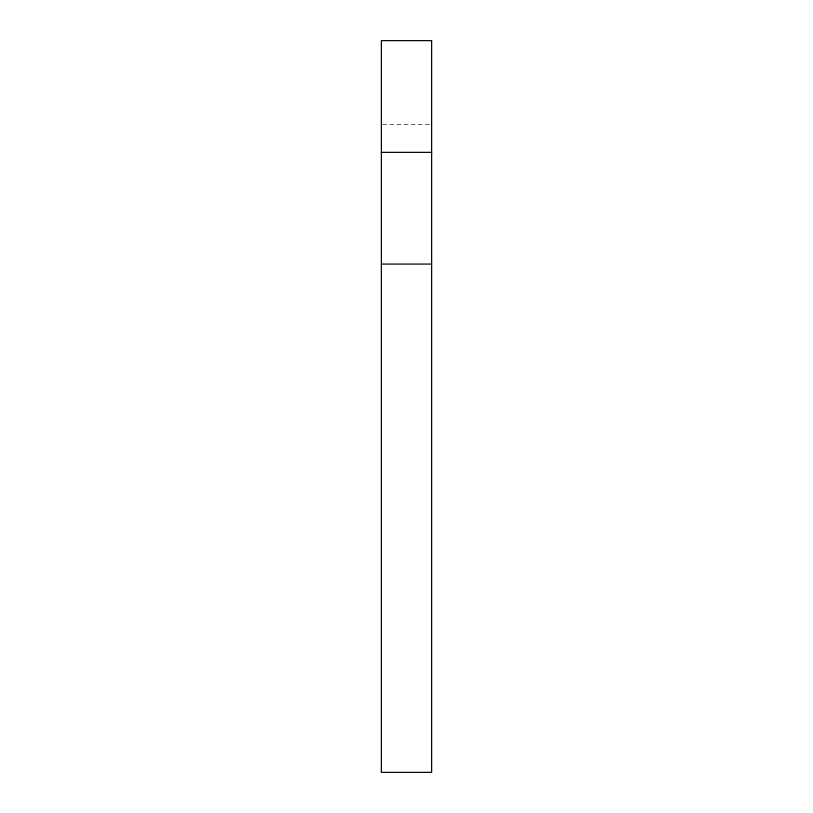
<?xml version="1.0" encoding="UTF-8"?>
<svg xmlns="http://www.w3.org/2000/svg" width="813" height="813" viewBox="0 0 813 813"><rect width="100%" height="100%" fill="white"/><g stroke="black" fill="none" stroke-linecap="round" stroke-linejoin="round"><path stroke-width="0.61" stroke-dasharray="4.07 3.05" d="M382.618 124.43L430.382 124.43"/><path stroke-width="1.22" d="M381.368 152.356L431.632 152.356M381.368 264.073L431.632 264.073M431.632 40.65L381.368 40.65L381.368 772.35L431.632 772.35L431.632 40.65"/></g></svg>
